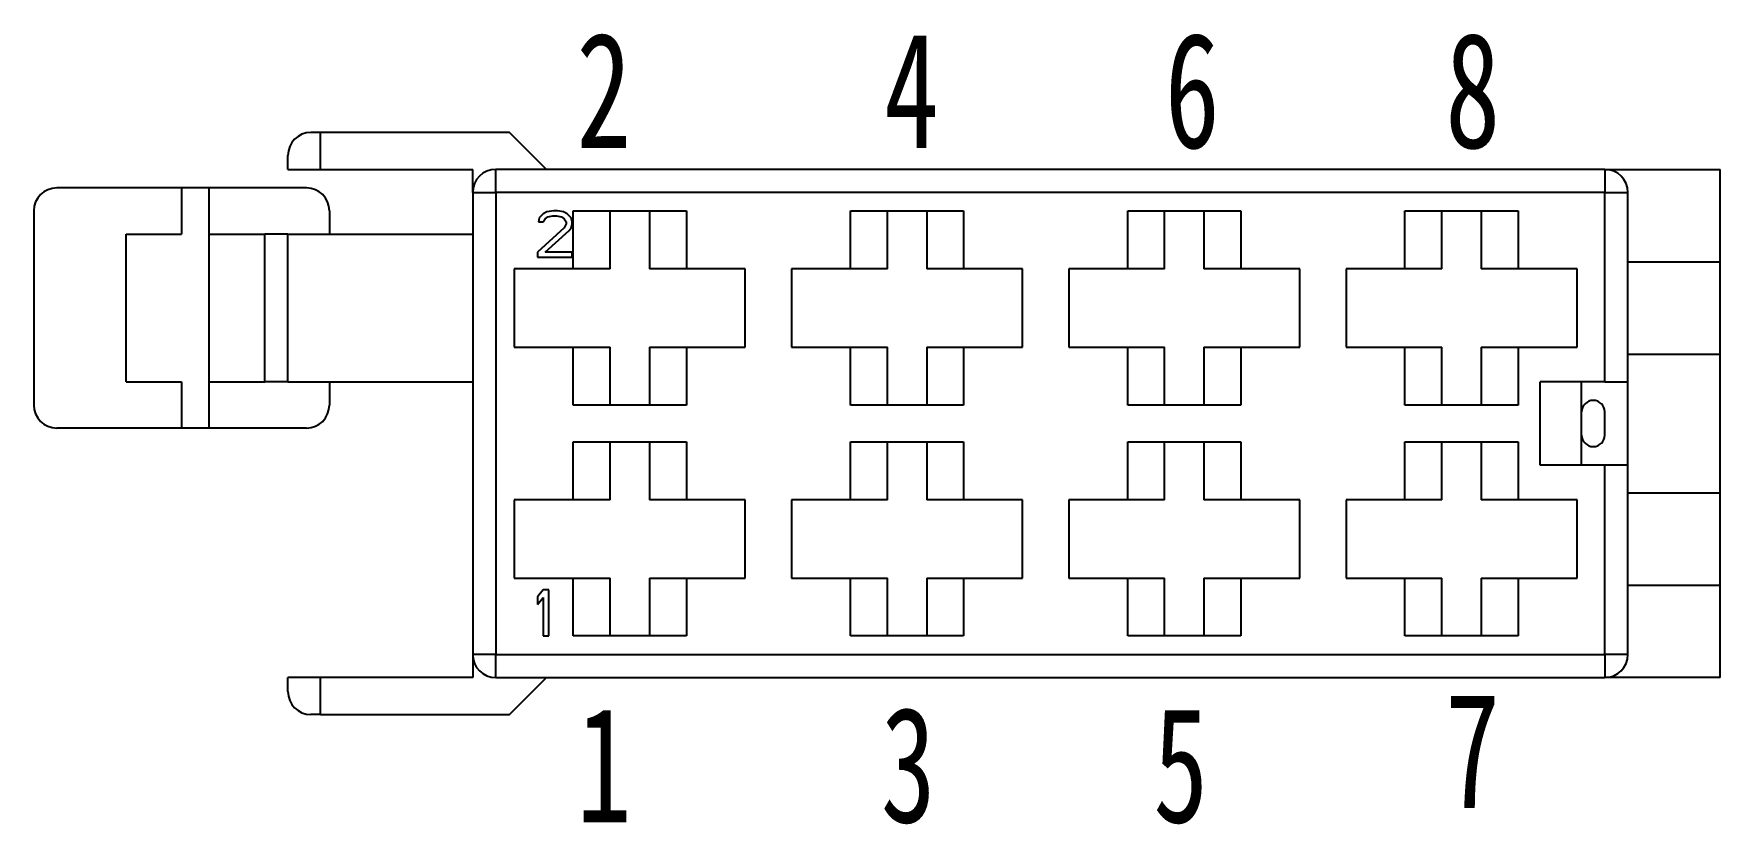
# Model space of a CAD drawing. Header units: inches. Extents: x 47316 to 59086, y 3141 to 11743.
# Drawn here: x 53705.31 to 53741.81, y 8434.15 to 8451.26 of the extents above; entities that cross this region are included whole.
import ezdxf

# ---------------------------------------------------------------- set-up
doc = ezdxf.new("R2010")
doc.units = ezdxf.units.IN
doc.header["$MEASUREMENT"] = 0
doc.layers.add('___SHELL', color=7, linetype='Continuous')
doc.styles.add('MtX_FangSong_GB2312', font='')
doc.styles.get('MtX_FangSong_GB2312').set_extended_font_data('FangSong_GB2312')

msp = doc.modelspace()

# ---------------------------------------------------------------- linework, layer by layer
at = {"layer": '___SHELL', "color": 0, "lineweight": -2, "ltscale": 0.005177}
for p, q in [((53711.513, 8449.123), (53711.306, 8449.123)), ((53711.513, 8436.523), (53711.306, 8436.523))]:
    msp.add_line(p, q, dxfattribs=at)
at = {"layer": '___SHELL', "color": 0, "lineweight": -2, "ltscale": 0.102322}
for p, q in [((53715.606, 8449.123), (53711.513, 8449.123)), ((53711.513, 8436.523), (53715.606, 8436.523))]:
    msp.add_line(p, q, dxfattribs=at)
at = {"layer": '___SHELL', "color": 0, "lineweight": -2, "ltscale": 0.02}
for p, q in [((53711.513, 8448.323), (53711.513, 8449.123)), ((53717.781, 8446.173), (53716.981, 8446.173)), ((53719.431, 8446.173), (53718.631, 8446.173)), ((53723.781, 8446.173), (53722.981, 8446.173)), ((53725.431, 8446.173), (53724.631, 8446.173)), ((53729.781, 8446.173), (53728.981, 8446.173)), ((53731.431, 8446.173), (53730.631, 8446.173)), ((53735.781, 8446.173), (53734.981, 8446.173)), ((53737.431, 8446.173), (53736.631, 8446.173)), ((53716.981, 8444.473), (53717.781, 8444.473)), ((53718.631, 8444.473), (53719.431, 8444.473)), ((53722.981, 8444.473), (53723.781, 8444.473)), ((53724.631, 8444.473), (53725.431, 8444.473)), ((53728.981, 8444.473), (53729.781, 8444.473)), ((53730.631, 8444.473), (53731.431, 8444.473)), ((53734.981, 8444.473), (53735.781, 8444.473)), ((53736.631, 8444.473), (53737.431, 8444.473)), ((53717.781, 8441.173), (53716.981, 8441.173)), ((53719.431, 8441.173), (53718.631, 8441.173)), ((53723.781, 8441.173), (53722.981, 8441.173)), ((53725.431, 8441.173), (53724.631, 8441.173)), ((53729.781, 8441.173), (53728.981, 8441.173)), ((53731.431, 8441.173), (53730.631, 8441.173)), ((53735.781, 8441.173), (53734.981, 8441.173)), ((53737.431, 8441.173), (53736.631, 8441.173)), ((53716.981, 8439.473), (53717.781, 8439.473)), ((53718.631, 8439.473), (53719.431, 8439.473)), ((53722.981, 8439.473), (53723.781, 8439.473)), ((53724.631, 8439.473), (53725.431, 8439.473)), ((53728.981, 8439.473), (53729.781, 8439.473)), ((53730.631, 8439.473), (53731.431, 8439.473)), ((53734.981, 8439.473), (53735.781, 8439.473)), ((53736.631, 8439.473), (53737.431, 8439.473)), ((53711.513, 8436.523), (53711.513, 8437.323))]:
    msp.add_line(p, q, dxfattribs=at)
at = {"layer": '___SHELL', "color": 0, "lineweight": -2, "ltscale": 0.028284}
for p, q in [((53716.406, 8448.323), (53715.606, 8449.123)), ((53715.606, 8436.523), (53716.406, 8437.323))]:
    msp.add_line(p, q, dxfattribs=at)
at = {"layer": '___SHELL', "color": 0, "lineweight": -2, "ltscale": 0.0075}
for p, q in [((53710.806, 8448.323), (53710.806, 8448.623)), ((53710.806, 8437.023), (53710.806, 8437.323))]:
    msp.add_line(p, q, dxfattribs=at)
at = {"layer": '___SHELL', "color": 0, "lineweight": -2, "ltscale": 0.017677}
for p, q in [((53710.806, 8448.323), (53711.513, 8448.323)), ((53711.513, 8437.323), (53710.806, 8437.323))]:
    msp.add_line(p, q, dxfattribs=at)
at = {"layer": '___SHELL', "color": 0, "lineweight": -2, "ltscale": 0.082323}
for p, q in [((53711.513, 8448.323), (53714.806, 8448.323)), ((53714.806, 8437.323), (53711.513, 8437.323))]:
    msp.add_line(p, q, dxfattribs=at)
at = {"layer": '___SHELL', "color": 0, "lineweight": -2, "ltscale": 0.0125}
for p, q in [((53714.806, 8447.823), (53714.806, 8448.323)), ((53715.306, 8447.823), (53715.306, 8448.323)), ((53739.306, 8448.323), (53739.306, 8447.823)), ((53714.806, 8447.823), (53715.306, 8447.823)), ((53739.306, 8447.823), (53739.806, 8447.823)), ((53711.706, 8447.423), (53711.706, 8446.923)), ((53710.806, 8446.923), (53710.306, 8446.923)), ((53710.806, 8443.723), (53710.306, 8443.723)), ((53711.706, 8443.723), (53711.706, 8443.223)), ((53739.306, 8443.723), (53739.806, 8443.723)), ((53739.306, 8442.573), (53739.306, 8443.073)), ((53739.806, 8441.923), (53739.306, 8441.923)), ((53715.306, 8437.823), (53714.806, 8437.823)), ((53714.806, 8437.823), (53714.806, 8437.323)), ((53715.306, 8437.323), (53715.306, 8437.823)), ((53739.306, 8437.823), (53739.306, 8437.323)), ((53739.806, 8437.823), (53739.306, 8437.823))]:
    msp.add_line(p, q, dxfattribs=at)
at = {"layer": '___SHELL', "color": 0, "lineweight": -2}
for p, q in [((53739.306, 8448.323), (53715.306, 8448.323)), ((53739.306, 8447.823), (53715.306, 8447.823)), ((53715.306, 8437.823), (53739.306, 8437.823)), ((53715.306, 8437.323), (53739.306, 8437.323))]:
    msp.add_line(p, q, dxfattribs=at)
at = {"layer": '___SHELL', "color": 0, "lineweight": -2, "ltscale": 0.0625}
for p, q in [((53739.306, 8448.323), (53741.806, 8448.323)), ((53741.806, 8437.323), (53739.306, 8437.323))]:
    msp.add_line(p, q, dxfattribs=at)
at = {"layer": '___SHELL', "color": 0, "lineweight": -2, "ltscale": 0.05}
for p, q in [((53741.806, 8446.323), (53741.806, 8448.323)), ((53739.806, 8446.323), (53741.806, 8446.323)), ((53741.806, 8444.323), (53741.806, 8446.323)), ((53739.806, 8444.323), (53741.806, 8444.323)), ((53739.806, 8441.323), (53741.806, 8441.323)), ((53741.806, 8439.323), (53741.806, 8441.323)), ((53739.806, 8439.323), (53741.806, 8439.323)), ((53741.806, 8437.323), (53741.806, 8439.323))]:
    msp.add_line(p, q, dxfattribs=at)
at = {"layer": '___SHELL', "color": 0, "lineweight": -2, "ltscale": 0.0675}
for p, q in [((53708.506, 8447.923), (53705.806, 8447.923)), ((53708.506, 8442.723), (53705.806, 8442.723))]:
    msp.add_line(p, q, dxfattribs=at)
at = {"layer": '___SHELL', "color": 0, "lineweight": -2, "ltscale": 0.014999}
for p, q in [((53709.106, 8447.923), (53708.506, 8447.923)), ((53709.106, 8442.723), (53708.506, 8442.723))]:
    msp.add_line(p, q, dxfattribs=at)
at = {"layer": '___SHELL', "color": 0, "lineweight": -2, "ltscale": 0.025}
for p, q in [((53708.506, 8447.923), (53708.506, 8446.923)), ((53709.106, 8446.923), (53709.106, 8447.923)), ((53708.506, 8443.723), (53708.506, 8442.723)), ((53709.106, 8442.723), (53709.106, 8443.723)), ((53716.456, 8438.223), (53716.456, 8439.223))]:
    msp.add_line(p, q, dxfattribs=at)
at = {"layer": '___SHELL', "color": 0, "lineweight": -2, "ltscale": 0.052501}
for p, q in [((53711.206, 8447.923), (53709.106, 8447.923)), ((53711.206, 8442.723), (53709.106, 8442.723))]:
    msp.add_line(p, q, dxfattribs=at)
at = {"layer": '___SHELL', "color": 0, "lineweight": -2, "ltscale": 0.25}
for p, q in [((53714.806, 8447.823), (53714.806, 8437.823)), ((53715.306, 8447.823), (53715.306, 8437.823))]:
    msp.add_line(p, q, dxfattribs=at)
at = {"layer": '___SHELL', "color": 0, "lineweight": -2, "ltscale": 0.1025}
for p, q in [((53739.306, 8443.723), (53739.306, 8447.823)), ((53739.806, 8443.723), (53739.806, 8447.823)), ((53739.306, 8437.823), (53739.306, 8441.923)), ((53739.806, 8437.823), (53739.806, 8441.923))]:
    msp.add_line(p, q, dxfattribs=at)
at = {"layer": '___SHELL', "color": 0, "lineweight": -2, "ltscale": 0.105}
msp.add_line((53705.306, 8447.423), (53705.306, 8443.223), dxfattribs=at)
at = {"layer": '___SHELL', "color": 0, "lineweight": -2, "ltscale": 0.00219}
for p, q in [((53716.248, 8447.274), (53716.227, 8447.189)), ((53716.956, 8447.189), (53716.935, 8447.274)), ((53716.935, 8447.061), (53716.956, 8447.146))]:
    msp.add_line(p, q, dxfattribs=at)
at = {"layer": '___SHELL', "color": 0, "lineweight": -2, "ltscale": 0.002979}
msp.add_line((53716.331, 8447.359), (53716.248, 8447.274), dxfattribs=at)
at = {"layer": '___SHELL', "color": 0, "lineweight": -2, "ltscale": 0.002339}
for p, q in [((53716.414, 8447.402), (53716.331, 8447.359)), ((53716.852, 8447.359), (53716.768, 8447.402))]:
    msp.add_line(p, q, dxfattribs=at)
at = {"layer": '___SHELL', "color": 0, "lineweight": -2, "ltscale": 0.001905}
for p, q in [((53716.331, 8447.189), (53716.373, 8447.253)), ((53716.893, 8446.998), (53716.935, 8447.061))]:
    msp.add_line(p, q, dxfattribs=at)
at = {"layer": '___SHELL', "color": 0, "lineweight": -2, "ltscale": 0.001891}
for p, q in [((53716.373, 8447.253), (53716.435, 8447.295)), ((53716.727, 8447.295), (53716.789, 8447.253))]:
    msp.add_line(p, q, dxfattribs=at)
at = {"layer": '___SHELL', "color": 0, "lineweight": -2, "ltscale": 0.003684}
msp.add_line((53716.56, 8447.423), (53716.414, 8447.402), dxfattribs=at)
at = {"layer": '___SHELL', "color": 0, "lineweight": -2, "ltscale": 0.002658}
for p, q in [((53716.435, 8447.295), (53716.539, 8447.317)), ((53716.623, 8447.317), (53716.727, 8447.295))]:
    msp.add_line(p, q, dxfattribs=at)
at = {"layer": '___SHELL', "color": 0, "lineweight": -2, "ltscale": 0.002083}
msp.add_line((53716.539, 8447.317), (53716.623, 8447.317), dxfattribs=at)
at = {"layer": '___SHELL', "color": 0, "lineweight": -2, "ltscale": 0.002084}
msp.add_line((53716.643, 8447.423), (53716.56, 8447.423), dxfattribs=at)
at = {"layer": '___SHELL', "color": 0, "lineweight": -2, "ltscale": 0.00317}
msp.add_line((53716.768, 8447.402), (53716.643, 8447.423), dxfattribs=at)
at = {"layer": '___SHELL', "color": 0, "lineweight": -2, "ltscale": 0.001906}
msp.add_line((53716.789, 8447.253), (53716.831, 8447.189), dxfattribs=at)
at = {"layer": '___SHELL', "color": 0, "lineweight": -2, "ltscale": 0.002978}
msp.add_line((53716.935, 8447.274), (53716.852, 8447.359), dxfattribs=at)
at = {"layer": '___SHELL', "color": 0, "lineweight": -2, "ltscale": 0.06125}
for p, q in [((53716.981, 8447.423), (53719.431, 8447.423)), ((53722.981, 8447.423), (53725.431, 8447.423)), ((53728.981, 8447.423), (53731.431, 8447.423)), ((53734.981, 8447.423), (53737.431, 8447.423)), ((53719.431, 8443.223), (53716.981, 8443.223)), ((53725.431, 8443.223), (53722.981, 8443.223)), ((53731.431, 8443.223), (53728.981, 8443.223)), ((53737.431, 8443.223), (53734.981, 8443.223)), ((53716.981, 8442.423), (53719.431, 8442.423)), ((53722.981, 8442.423), (53725.431, 8442.423)), ((53728.981, 8442.423), (53731.431, 8442.423)), ((53734.981, 8442.423), (53737.431, 8442.423)), ((53719.431, 8438.223), (53716.981, 8438.223)), ((53725.431, 8438.223), (53722.981, 8438.223)), ((53731.431, 8438.223), (53728.981, 8438.223)), ((53737.431, 8438.223), (53734.981, 8438.223))]:
    msp.add_line(p, q, dxfattribs=at)
at = {"layer": '___SHELL', "color": 0, "lineweight": -2, "ltscale": 0.03125}
for p, q in [((53716.981, 8446.173), (53716.981, 8447.423)), ((53717.781, 8446.173), (53717.781, 8447.423)), ((53718.631, 8447.423), (53718.631, 8446.173)), ((53719.431, 8447.423), (53719.431, 8446.173)), ((53722.981, 8446.173), (53722.981, 8447.423)), ((53723.781, 8446.173), (53723.781, 8447.423)), ((53724.631, 8447.423), (53724.631, 8446.173)), ((53725.431, 8447.423), (53725.431, 8446.173)), ((53728.981, 8446.173), (53728.981, 8447.423)), ((53729.781, 8446.173), (53729.781, 8447.423)), ((53730.631, 8447.423), (53730.631, 8446.173)), ((53731.431, 8447.423), (53731.431, 8446.173)), ((53734.981, 8446.173), (53734.981, 8447.423)), ((53735.781, 8446.173), (53735.781, 8447.423)), ((53736.631, 8447.423), (53736.631, 8446.173)), ((53737.431, 8447.423), (53737.431, 8446.173)), ((53716.981, 8443.223), (53716.981, 8444.473)), ((53717.781, 8443.223), (53717.781, 8444.473)), ((53718.631, 8444.473), (53718.631, 8443.223)), ((53719.431, 8444.473), (53719.431, 8443.223)), ((53722.981, 8443.223), (53722.981, 8444.473)), ((53723.781, 8443.223), (53723.781, 8444.473)), ((53724.631, 8444.473), (53724.631, 8443.223)), ((53725.431, 8444.473), (53725.431, 8443.223)), ((53728.981, 8443.223), (53728.981, 8444.473)), ((53729.781, 8443.223), (53729.781, 8444.473)), ((53730.631, 8444.473), (53730.631, 8443.223)), ((53731.431, 8444.473), (53731.431, 8443.223)), ((53734.981, 8443.223), (53734.981, 8444.473)), ((53735.781, 8443.223), (53735.781, 8444.473)), ((53736.631, 8444.473), (53736.631, 8443.223)), ((53737.431, 8444.473), (53737.431, 8443.223)), ((53716.981, 8441.173), (53716.981, 8442.423)), ((53717.781, 8441.173), (53717.781, 8442.423)), ((53718.631, 8442.423), (53718.631, 8441.173)), ((53719.431, 8442.423), (53719.431, 8441.173)), ((53722.981, 8441.173), (53722.981, 8442.423)), ((53723.781, 8441.173), (53723.781, 8442.423)), ((53724.631, 8442.423), (53724.631, 8441.173)), ((53725.431, 8442.423), (53725.431, 8441.173)), ((53728.981, 8441.173), (53728.981, 8442.423)), ((53729.781, 8441.173), (53729.781, 8442.423)), ((53730.631, 8442.423), (53730.631, 8441.173)), ((53731.431, 8442.423), (53731.431, 8441.173)), ((53734.981, 8441.173), (53734.981, 8442.423)), ((53735.781, 8441.173), (53735.781, 8442.423)), ((53736.631, 8442.423), (53736.631, 8441.173)), ((53737.431, 8442.423), (53737.431, 8441.173)), ((53716.981, 8438.223), (53716.981, 8439.473)), ((53717.781, 8438.223), (53717.781, 8439.473)), ((53718.631, 8439.473), (53718.631, 8438.223)), ((53719.431, 8439.473), (53719.431, 8438.223)), ((53722.981, 8438.223), (53722.981, 8439.473)), ((53723.781, 8438.223), (53723.781, 8439.473)), ((53724.631, 8439.473), (53724.631, 8438.223)), ((53725.431, 8439.473), (53725.431, 8438.223)), ((53728.981, 8438.223), (53728.981, 8439.473)), ((53729.781, 8438.223), (53729.781, 8439.473)), ((53730.631, 8439.473), (53730.631, 8438.223)), ((53731.431, 8439.473), (53731.431, 8438.223)), ((53734.981, 8438.223), (53734.981, 8439.473)), ((53735.781, 8438.223), (53735.781, 8439.473)), ((53736.631, 8439.473), (53736.631, 8438.223)), ((53737.431, 8439.473), (53737.431, 8438.223))]:
    msp.add_line(p, q, dxfattribs=at)
at = {"layer": '___SHELL', "color": 0, "lineweight": -2, "ltscale": 0.03}
for p, q in [((53707.306, 8446.923), (53708.506, 8446.923)), ((53709.106, 8446.923), (53710.306, 8446.923)), ((53707.306, 8443.723), (53708.506, 8443.723)), ((53709.106, 8443.723), (53710.306, 8443.723)), ((53709.106, 8443.723), (53710.306, 8443.723))]:
    msp.add_line(p, q, dxfattribs=at)
at = {"layer": '___SHELL', "color": 0, "lineweight": -2, "ltscale": 0.08}
for p, q in [((53707.306, 8443.723), (53707.306, 8446.923)), ((53709.106, 8443.723), (53709.106, 8446.923)), ((53710.306, 8443.723), (53710.306, 8446.923)), ((53710.806, 8443.723), (53710.806, 8446.923))]:
    msp.add_line(p, q, dxfattribs=at)
at = {"layer": '___SHELL', "color": 0, "lineweight": -2, "ltscale": 0.1}
for p, q in [((53710.806, 8446.923), (53714.806, 8446.923)), ((53710.806, 8443.723), (53714.806, 8443.723))]:
    msp.add_line(p, q, dxfattribs=at)
at = {"layer": '___SHELL', "color": 0, "lineweight": -2, "ltscale": 0.019736}
msp.add_line((53716.789, 8447.061), (53716.206, 8446.529), dxfattribs=at)
at = {"layer": '___SHELL', "color": 0, "lineweight": -2, "ltscale": 0.002605}
msp.add_line((53716.227, 8447.189), (53716.331, 8447.189), dxfattribs=at)
at = {"layer": '___SHELL', "color": 0, "lineweight": -2, "ltscale": 0.017507}
msp.add_line((53716.373, 8446.529), (53716.893, 8446.998), dxfattribs=at)
at = {"layer": '___SHELL', "color": 0, "lineweight": -2, "ltscale": 0.002369}
msp.add_line((53716.831, 8447.146), (53716.789, 8447.061), dxfattribs=at)
at = {"layer": '___SHELL', "color": 0, "lineweight": -2, "ltscale": 0.001064}
for p, q in [((53716.831, 8447.189), (53716.831, 8447.146)), ((53716.956, 8447.146), (53716.956, 8447.189))]:
    msp.add_line(p, q, dxfattribs=at)
at = {"layer": '___SHELL', "color": 0, "lineweight": -2, "ltscale": 0.00266}
for p, q in [((53716.206, 8446.529), (53716.206, 8446.423)), ((53716.956, 8446.423), (53716.956, 8446.529))]:
    msp.add_line(p, q, dxfattribs=at)
at = {"layer": '___SHELL', "color": 0, "lineweight": -2, "ltscale": 0.014584}
msp.add_line((53716.956, 8446.529), (53716.373, 8446.529), dxfattribs=at)
at = {"layer": '___SHELL', "color": 0, "lineweight": -2, "ltscale": 0.0425}
for p, q in [((53715.706, 8446.173), (53715.706, 8444.473)), ((53720.706, 8444.473), (53720.706, 8446.173)), ((53721.706, 8446.173), (53721.706, 8444.473)), ((53726.706, 8444.473), (53726.706, 8446.173)), ((53727.706, 8446.173), (53727.706, 8444.473)), ((53732.706, 8444.473), (53732.706, 8446.173)), ((53733.706, 8446.173), (53733.706, 8444.473)), ((53738.706, 8444.473), (53738.706, 8446.173)), ((53715.706, 8441.173), (53715.706, 8439.473)), ((53720.706, 8439.473), (53720.706, 8441.173)), ((53721.706, 8441.173), (53721.706, 8439.473)), ((53726.706, 8439.473), (53726.706, 8441.173)), ((53727.706, 8441.173), (53727.706, 8439.473)), ((53732.706, 8439.473), (53732.706, 8441.173)), ((53733.706, 8441.173), (53733.706, 8439.473)), ((53738.706, 8439.473), (53738.706, 8441.173))]:
    msp.add_line(p, q, dxfattribs=at)
at = {"layer": '___SHELL', "color": 0, "lineweight": -2, "ltscale": 0.031874}
for p, q in [((53716.981, 8446.173), (53715.706, 8446.173)), ((53722.981, 8446.173), (53721.706, 8446.173)), ((53728.981, 8446.173), (53727.706, 8446.173)), ((53734.981, 8446.173), (53733.706, 8446.173)), ((53715.706, 8444.473), (53716.981, 8444.473)), ((53721.706, 8444.473), (53722.981, 8444.473)), ((53727.706, 8444.473), (53728.981, 8444.473)), ((53733.706, 8444.473), (53734.981, 8444.473)), ((53716.981, 8441.173), (53715.706, 8441.173)), ((53722.981, 8441.173), (53721.706, 8441.173)), ((53728.981, 8441.173), (53727.706, 8441.173)), ((53734.981, 8441.173), (53733.706, 8441.173)), ((53715.706, 8439.473), (53716.981, 8439.473)), ((53721.706, 8439.473), (53722.981, 8439.473)), ((53727.706, 8439.473), (53728.981, 8439.473)), ((53733.706, 8439.473), (53734.981, 8439.473))]:
    msp.add_line(p, q, dxfattribs=at)
at = {"layer": '___SHELL', "color": 0, "lineweight": -2, "ltscale": 0.01875}
msp.add_line((53716.206, 8446.423), (53716.956, 8446.423), dxfattribs=at)
at = {"layer": '___SHELL', "color": 0, "lineweight": -2, "ltscale": 0.031876}
for p, q in [((53720.706, 8446.173), (53719.431, 8446.173)), ((53726.706, 8446.173), (53725.431, 8446.173)), ((53732.706, 8446.173), (53731.431, 8446.173)), ((53738.706, 8446.173), (53737.431, 8446.173)), ((53719.431, 8444.473), (53720.706, 8444.473)), ((53725.431, 8444.473), (53726.706, 8444.473)), ((53731.431, 8444.473), (53732.706, 8444.473)), ((53737.431, 8444.473), (53738.706, 8444.473)), ((53720.706, 8441.173), (53719.431, 8441.173)), ((53726.706, 8441.173), (53725.431, 8441.173)), ((53732.706, 8441.173), (53731.431, 8441.173)), ((53738.706, 8441.173), (53737.431, 8441.173)), ((53719.431, 8439.473), (53720.706, 8439.473)), ((53725.431, 8439.473), (53726.706, 8439.473)), ((53731.431, 8439.473), (53732.706, 8439.473)), ((53737.431, 8439.473), (53738.706, 8439.473))]:
    msp.add_line(p, q, dxfattribs=at)
at = {"layer": '___SHELL', "color": 0, "lineweight": -2, "ltscale": 0.075}
msp.add_line((53741.806, 8441.323), (53741.806, 8444.323), dxfattribs=at)
at = {"layer": '___SHELL', "color": 0, "lineweight": -2, "ltscale": 0.045}
for p, q in [((53737.906, 8441.923), (53737.906, 8443.723)), ((53738.806, 8441.923), (53738.806, 8443.723)), ((53739.806, 8441.923), (53739.806, 8443.723))]:
    msp.add_line(p, q, dxfattribs=at)
at = {"layer": '___SHELL', "color": 0, "lineweight": -2, "ltscale": 0.035001}
for p, q in [((53739.306, 8443.723), (53737.906, 8443.723)), ((53739.306, 8441.923), (53737.906, 8441.923))]:
    msp.add_line(p, q, dxfattribs=at)
at = {"layer": '___SHELL', "color": 0, "lineweight": -2, "ltscale": 0.004861}
for p, q in [((53716.331, 8439.223), (53716.206, 8439.074)), ((53716.206, 8438.904), (53716.331, 8439.053))]:
    msp.add_line(p, q, dxfattribs=at)
at = {"layer": '___SHELL', "color": 0, "lineweight": -2, "ltscale": 0.003125}
for p, q in [((53716.456, 8439.223), (53716.331, 8439.223)), ((53716.331, 8438.223), (53716.456, 8438.223))]:
    msp.add_line(p, q, dxfattribs=at)
at = {"layer": '___SHELL', "color": 0, "lineweight": -2, "ltscale": 0.004256}
msp.add_line((53716.206, 8439.074), (53716.206, 8438.904), dxfattribs=at)
at = {"layer": '___SHELL', "color": 0, "lineweight": -2, "ltscale": 0.020745}
msp.add_line((53716.331, 8439.053), (53716.331, 8438.223), dxfattribs=at)
at = {"layer": '___SHELL', "color": 0, "lineweight": -2}
for centre, radius, start, end in [((53711.306, 8448.623), 0.5, 90, 180), ((53715.306, 8447.823), 0.5, 90, 180), ((53739.306, 8447.823), 0.5, 0, 90), ((53705.806, 8447.423), 0.5, 90, 180), ((53711.206, 8447.423), 0.5, 360, 90), ((53705.806, 8443.223), 0.5, 180, 270), ((53711.206, 8443.223), 0.5, 270, 360), ((53739.056, 8443.073), 0.25, 0, 180), ((53739.056, 8442.573), 0.25, 180, 0), ((53715.306, 8437.823), 0.5, 180, 270), ((53739.306, 8437.823), 0.5, 270, 0), ((53711.306, 8437.023), 0.5, 180, 270)]:
    msp.add_arc(centre, radius, start, end, dxfattribs=at)

# ---------------------------------------------------------------- texts
at = {"layer": '___SHELL', "color": 0, "lineweight": -2, "style": 'MtX_FangSong_GB2312', "width": 0.7}
for s, p in [('2', (53717.051, 8448.787)), ('4', (53723.707, 8448.787)), ('6', (53729.784, 8448.787)), ('8', (53735.855, 8448.787)), ('1', (53717.055, 8434.188)), ('3', (53723.638, 8434.188)), ('5', (53729.533, 8434.188)), ('7', (53735.848, 8434.498))]:
    msp.add_text(s, height=2.5, dxfattribs=at).set_placement(p)

doc.saveas('drawing.dxf')
